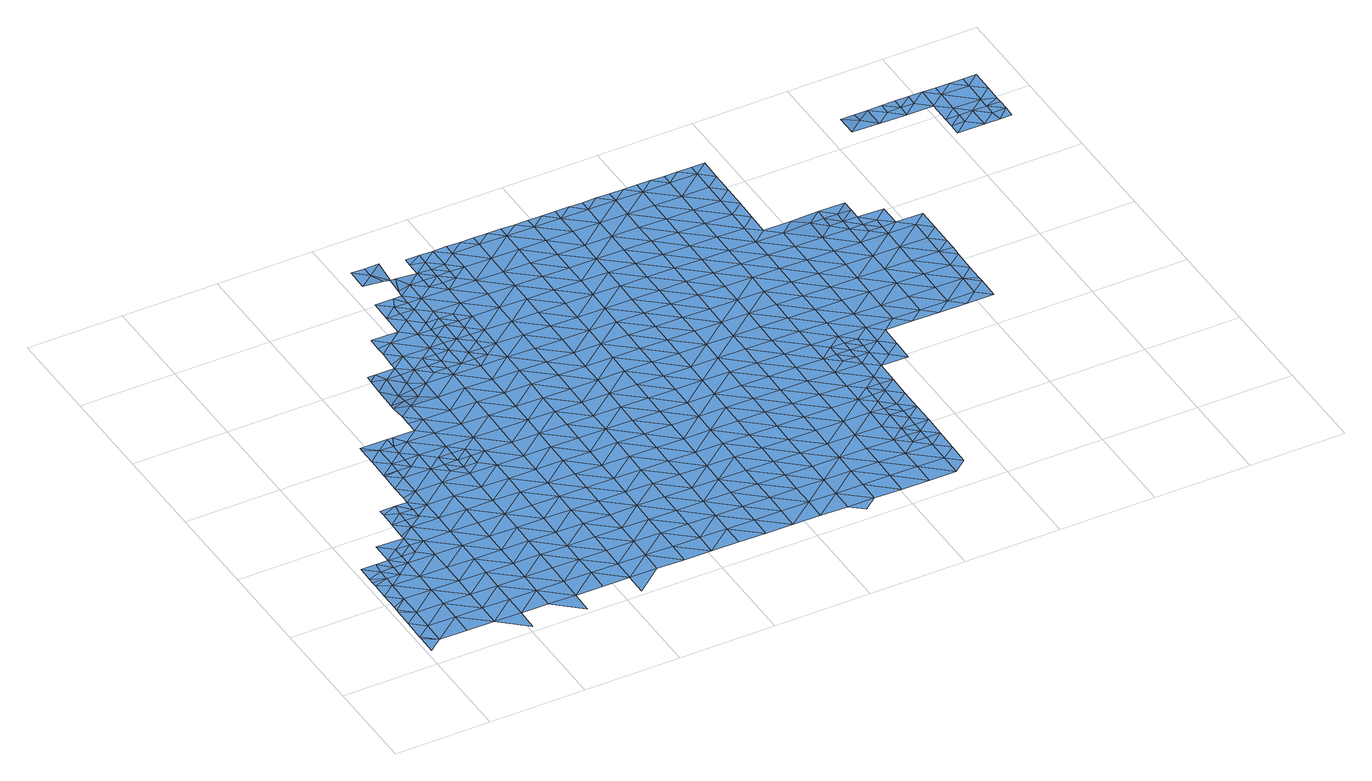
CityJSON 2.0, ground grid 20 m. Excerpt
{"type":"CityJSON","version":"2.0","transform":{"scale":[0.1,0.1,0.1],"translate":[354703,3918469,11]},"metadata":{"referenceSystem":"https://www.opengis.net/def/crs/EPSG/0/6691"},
"CityObjects":{
"waterbody1":{"type":"WaterBody","attributes":{"name":"7","class":"1140","function":"1","WaterBodyRiverFloodingRiskAttribute.description":"4","WaterBodyRiverFloodingRiskAttribute.rankOrg":"2","WaterBodyRiverFloodingRiskAttribute.adminType":"2","WaterBodyRiverFloodingRiskAttribute.scale":"L2"},"geometry":[{"type":"MultiSurface","lod":"1","boundaries":[[[0,1,2]],[[2,1,3]],[[4,3,5]],[[3,1,5]],[[4,6,7]],[[7,6,8]],[[6,4,5]],[[8,9,10]],[[11,5,1]],[[10,9,12]],[[9,8,6]],[[5,13,6]],[[14,12,9]],[[15,12,14]],[[15,16,17]],[[1,18,11]],[[16,15,14]],[[5,11,13]],[[9,6,19]],[[20,11,18]],[[14,9,19]],[[16,14,21]],[[6,13,19]],[[22,21,14]],[[19,22,14]],[[11,23,13]],[[20,23,11]],[[22,24,21]],[[23,25,13]],[[26,24,27]],[[26,21,24]],[[19,13,25]],[[25,28,19]],[[29,27,24]],[[22,19,28]],[[30,24,22]],[[31,25,23]],[[29,24,32]],[[33,22,28]],[[20,34,35]],[[23,20,36]],[[36,20,35]],[[30,22,33]],[[32,24,30]],[[23,36,31]],[[28,25,37]],[[38,39,40]],[[39,32,30]],[[38,32,39]],[[41,36,35]],[[25,31,37]],[[42,30,33]],[[33,28,43]],[[44,40,45]],[[45,40,39]],[[46,44,45]],[[43,28,37]],[[42,39,30]],[[36,41,31]],[[47,46,45]],[[42,33,43]],[[48,45,39]],[[35,49,41]],[[50,47,45]],[[37,31,51]],[[52,43,37]],[[48,39,42]],[[31,41,51]],[[51,52,37]],[[53,50,45]],[[53,45,48]],[[54,55,49]],[[52,56,43]],[[41,49,55]],[[42,43,56]],[[41,57,51]],[[53,58,50]],[[59,50,58]],[[60,59,58]],[[48,42,61]],[[62,63,60]],[[61,42,56]],[[64,53,48]],[[41,55,57]],[[63,62,65]],[[60,58,62]],[[66,56,52]],[[67,48,61]],[[68,58,53]],[[51,57,69]],[[62,70,65]],[[52,51,71]],[[65,70,72]],[[71,51,69]],[[72,73,74]],[[64,48,67]],[[75,57,55]],[[73,72,70]],[[76,75,55]],[[68,77,58]],[[52,71,66]],[[53,64,68]],[[57,78,69]],[[61,56,79]],[[62,58,77]],[[62,80,70]],[[70,81,73]],[[77,80,62]],[[56,66,79]],[[67,61,82]],[[71,69,78]],[[64,67,82]],[[83,68,64]],[[57,75,78]],[[70,80,81]],[[71,84,66]],[[61,79,82]],[[78,84,71]],[[66,85,79]],[[83,64,82]],[[86,81,87]],[[75,76,88]],[[89,78,75]],[[90,82,79]],[[77,91,80]],[[81,80,87]],[[92,86,87]],[[77,68,93]],[[85,66,84]],[[94,95,92]],[[87,94,92]],[[68,83,93]],[[93,96,77]],[[97,95,98]],[[99,100,80]],[[80,100,87]],[[95,94,98]],[[89,75,88]],[[78,101,84]],[[99,80,91]],[[90,79,85]],[[89,101,78]],[[91,77,96]],[[82,102,83]],[[103,82,90]],[[96,104,91]],[[100,105,87]],[[106,98,94]],[[101,107,84]],[[84,108,85]],[[83,109,93]],[[107,108,84]],[[94,87,105]],[[82,103,102]],[[88,110,111]],[[88,112,89]],[[113,96,93]],[[114,105,100]],[[96,115,104]],[[83,102,109]],[[89,116,101]],[[90,85,117]],[[106,94,118]],[[94,105,118]],[[112,116,89]],[[116,107,101]],[[88,111,112]],[[113,93,109]],[[114,119,105]],[[85,108,117]],[[120,121,106]],[[115,96,113]],[[103,90,122]],[[120,123,121]],[[120,106,118]],[[122,90,117]],[[102,103,122]],[[119,124,105]],[[102,125,109]],[[116,126,107]],[[120,127,123]],[[122,125,102]],[[123,127,128]],[[129,130,119]],[[130,115,113]],[[129,115,130]],[[108,107,126]],[[128,131,132]],[[118,105,124]],[[108,133,117]],[[134,120,118]],[[130,124,119]],[[126,133,108]],[[131,128,127]],[[112,111,135]],[[113,109,136]],[[137,130,113]],[[112,138,116]],[[134,118,124]],[[120,139,127]],[[109,125,136]],[[127,140,131]],[[122,117,141]],[[142,112,135]],[[137,113,136]],[[130,143,124]],[[117,133,141]],[[141,144,122]],[[120,134,139]],[[139,145,127]],[[138,146,116]],[[125,122,144]],[[112,142,138]],[[127,145,140]],[[147,136,125]],[[143,130,137]],[[126,116,146]],[[148,142,135]],[[133,149,141]],[[150,125,144]],[[133,126,149]],[[124,143,151]],[[152,153,154]],[[134,124,155]],[[154,140,152]],[[156,144,141]],[[147,157,136]],[[142,158,138]],[[126,146,149]],[[140,145,152]],[[155,124,151]],[[155,159,134]],[[125,150,147]],[[153,160,161]],[[162,145,139]],[[137,136,157]],[[139,134,159]],[[161,160,163]],[[158,142,148]],[[157,164,137]],[[138,165,146]],[[156,141,149]],[[153,152,160]],[[144,166,150]],[[158,165,138]],[[163,167,168]],[[169,152,145]],[[143,137,164]],[[143,170,151]],[[164,170,143]],[[146,171,149]],[[172,168,167]],[[163,160,167]],[[162,139,159]],[[150,173,147]],[[172,174,175]],[[144,156,166]],[[166,173,150]],[[160,152,176]],[[167,174,172]],[[175,174,177]],[[178,157,147]],[[155,151,170]],[[179,180,160]],[[160,180,167]],[[148,181,158]],[[146,165,171]],[[149,182,156]],[[160,176,179]],[[155,183,159]],[[145,162,169]],[[173,178,147]],[[176,152,169]],[[184,164,157]],[[185,166,156]],[[158,186,165]],[[149,171,187]],[[183,155,170]],[[180,188,167]],[[159,189,162]],[[178,184,157]],[[183,189,159]],[[181,148,190]],[[191,176,169]],[[181,186,158]],[[182,149,187]],[[182,185,156]],[[177,174,192]],[[165,186,171]],[[193,169,162]],[[174,167,188]],[[164,194,170]],[[169,195,191]],[[192,174,196]],[[180,197,188]],[[193,162,189]],[[173,166,198]],[[173,199,178]],[[164,184,200]],[[201,174,188]],[[202,195,169]],[[196,174,201]],[[193,202,169]],[[187,171,203]],[[198,166,185]],[[194,164,200]],[[197,204,188]],[[171,186,203]],[[205,206,196]],[[183,170,207]],[[181,190,208]],[[182,187,209]],[[210,185,182]],[[204,211,188]],[[212,201,188]],[[205,196,201]],[[199,213,178]],[[181,214,186]],[[209,187,203]],[[207,170,194]],[[173,198,199]],[[184,213,200]],[[184,178,213]],[[189,183,215]],[[189,216,193]],[[217,195,202]],[[188,211,212]],[[218,206,205]],[[186,219,203]],[[210,182,209]],[[215,183,207]],[[215,216,189]],[[181,208,214]],[[220,201,212]],[[205,201,221]],[[201,220,221]],[[202,222,217]],[[198,185,223]],[[219,186,214]],[[194,200,224]],[[225,207,194]],[[216,226,193]],[[198,227,199]],[[219,228,203]],[[203,229,209]],[[185,210,223]],[[218,205,230]],[[200,213,224]],[[202,193,226]],[[205,221,230]],[[228,229,203]],[[202,226,222]],[[199,231,213]],[[209,232,210]],[[198,223,227]],[[194,224,225]],[[214,208,233]],[[221,234,230]],[[214,235,219]],[[215,207,236]],[[210,232,223]],[[234,221,237]],[[236,207,225]],[[215,238,216]],[[199,227,231]],[[231,239,213]],[[213,240,224]],[[236,238,215]],[[241,242,243]],[[241,222,242]],[[235,214,233]],[[244,230,245]],[[219,246,228]],[[209,229,232]],[[222,226,242]],[[223,247,227]],[[230,234,245]],[[235,246,219]],[[248,244,245]],[[237,249,234]],[[216,250,226]],[[238,250,216]],[[251,252,253]],[[254,255,256]],[[254,243,255]],[[251,248,257]],[[243,242,255]],[[227,258,231]],[[213,239,240]],[[248,245,257]],[[246,259,228]],[[223,232,247]],[[252,251,257]],[[255,260,256]],[[225,224,261]],[[250,262,226]],[[226,263,242]],[[229,228,259]],[[264,234,249]],[[265,256,260]],[[261,224,240]],[[258,227,247]],[[249,265,260]],[[259,266,229]],[[229,267,232]],[[245,234,264]],[[236,268,238]],[[258,269,231]],[[236,225,268]],[[257,245,270]],[[271,246,235]],[[264,249,260]],[[239,231,269]],[[272,240,239]],[[268,225,261]],[[235,233,271]],[[252,257,273]],[[263,274,242]],[[275,273,257]],[[238,276,250]],[[275,257,270]],[[226,262,263]],[[277,245,264]],[[271,233,278]],[[270,245,277]],[[279,259,246]],[[255,242,274]],[[255,280,260]],[[281,261,240]],[[229,266,267]],[[272,239,269]],[[271,279,246]],[[276,238,268]],[[247,232,282]],[[250,283,262]],[[260,280,264]],[[284,266,259]],[[282,232,267]],[[285,270,277]],[[281,240,272]],[[279,284,259]],[[258,247,286]],[[287,288,273]],[[255,274,280]],[[261,289,268]],[[264,290,277]],[[250,276,283]],[[291,267,266]],[[292,285,277]],[[286,247,282]],[[286,293,258]],[[294,289,261]],[[288,295,296]],[[263,262,297]],[[269,293,272]],[[273,298,287]],[[269,258,293]],[[261,281,294]],[[268,299,276]],[[262,283,297]],[[300,292,277]],[[264,280,290]],[[301,282,267]],[[295,288,287]],[[271,278,302]],[[271,303,279]],[[274,263,304]],[[266,284,291]],[[298,305,287]],[[300,277,290]],[[276,306,283]],[[302,278,307]],[[263,297,304]],[[303,284,279]],[[274,308,280]],[[309,295,287]],[[281,272,310]],[[299,306,276]],[[305,309,287]],[[267,291,301]],[[268,289,299]],[[272,293,310]],[[311,274,304]],[[300,312,292]],[[283,313,297]],[[286,282,314]],[[315,312,305]],[[271,302,303]],[[315,292,312]],[[294,281,316]],[[313,304,297]],[[282,301,314]],[[286,317,293]],[[281,310,316]],[[274,311,308]],[[318,309,305]],[[290,319,300]],[[312,318,305]],[[291,284,320]],[[321,322,307]],[[290,280,319]],[[323,317,286]],[[289,294,324]],[[291,325,301]],[[313,283,306]],[[284,303,320]],[[286,314,323]],[[293,326,310]],[[294,316,324]],[[280,308,319]],[[302,307,322]],[[327,309,318]],[[317,326,293]],[[299,289,328]],[[301,329,314]],[[302,330,303]],[[311,304,331]],[[291,320,325]],[[332,333,300]],[[331,304,313]],[[310,334,316]],[[311,335,308]],[[289,324,328]],[[312,333,318]],[[336,330,302]],[[300,319,332]],[[312,300,333]],[[306,299,337]],[[302,322,336]],[[303,338,320]],[[316,334,324]],[[301,325,329]],[[335,311,331]],[[308,339,319]],[[327,318,340]],[[299,328,337]],[[330,338,303]],[[323,314,341]],[[320,338,325]],[[342,328,324]],[[323,343,317]],[[310,326,334]],[[314,329,341]],[[318,344,340]],[[339,308,335]],[[306,337,345]],[[313,306,346]],[[318,333,344]],[[325,347,329]],[[348,337,328]],[[332,319,349]],[[323,341,343]],[[306,345,346]],[[324,334,342]],[[349,319,339]],[[342,348,328]],[[336,322,350]],[[331,313,351]],[[352,340,344]],[[326,317,353]],[[336,354,330]],[[347,325,338]],[[355,334,326]],[[356,339,335]],[[337,357,345]],[[317,343,353]],[[313,346,351]],[[358,344,333]],[[335,331,356]],[[341,329,359]],[[332,349,360]],[[333,332,361]],[[362,352,344]],[[363,355,326]],[[330,364,338]],[[365,346,345]],[[336,350,354]],[[363,326,353]],[[356,331,351]],[[366,349,339]],[[329,347,359]],[[357,337,348]],[[361,332,360]],[[334,367,342]],[[357,365,345]],[[343,341,368]],[[364,330,354]],[[343,369,353]],[[370,351,346]],[[338,371,347]],[[372,360,349]],[[341,359,368]],[[366,339,356]],[[333,361,358]],[[373,371,338]],[[362,344,358]],[[353,374,363]],[[338,364,373]],[[334,355,367]],[[347,375,359]],[[376,361,360]],[[343,368,369]],[[372,349,366]],[[348,342,377]],[[354,350,378]],[[346,365,370]],[[379,362,358]],[[354,380,364]],[[357,348,377]],[[359,375,368]],[[381,382,351]],[[363,383,355]],[[342,367,377]],[[357,384,365]],[[385,358,361]],[[353,369,374]],[[376,360,372]],[[351,370,381]],[[356,351,382]],[[356,386,366]],[[375,347,371]],[[387,369,368]],[[364,388,373]],[[358,389,379]],[[354,378,380]],[[383,363,374]],[[355,390,367]],[[391,372,366]],[[357,377,384]],[[385,361,376]],[[392,389,358]],[[385,392,358]],[[370,365,393]],[[369,394,374]],[[395,381,370]],[[364,380,388]],[[386,391,366]],[[396,377,367]],[[368,375,387]],[[355,383,390]],[[356,382,386]],[[372,391,376]],[[365,384,393]],[[371,373,397]],[[378,398,380]],[[399,396,367]],[[394,369,387]],[[374,400,383]],[[401,382,381]],[[373,388,397]],[[399,367,390]],[[397,402,371]],[[371,403,375]],[[394,400,374]],[[376,404,385]],[[370,393,395]],[[391,404,376]],[[405,389,392]],[[380,406,388]],[[407,387,375]],[[383,408,390]],[[409,386,382]],[[410,397,388]],[[384,411,393]],[[384,377,411]],[[385,412,392]],[[381,395,401]],[[403,371,402]],[[404,412,385]],[[406,380,398]],[[413,399,390]],[[411,377,396]],[[414,410,388]],[[408,383,400]],[[406,414,388]],[[415,391,386]],[[410,416,397]],[[393,417,395]],[[408,413,390]],[[405,392,418]],[[416,419,397]],[[397,419,402]],[[382,401,409]],[[409,415,386]],[[394,387,407]],[[420,400,394]],[[375,403,407]],[[421,406,398]],[[399,422,396]],[[423,403,402]],[[419,423,402]],[[393,411,417]],[[424,392,412]],[[418,392,424]],[[401,395,425]],[[400,426,408]],[[427,410,414]],[[394,407,420]],[[420,426,400]],[[428,407,403]],[[399,413,422]],[[422,429,396]],[[395,417,425]],[[430,428,403]],[[391,415,431]],[[404,391,432]],[[433,423,419]],[[434,418,424]],[[403,423,430]],[[414,406,435]],[[406,421,435]],[[409,401,436]],[[437,415,409]],[[432,391,431]],[[414,438,427]],[[411,396,439]],[[411,440,417]],[[433,419,441]],[[401,425,436]],[[436,437,409]],[[442,443,407]],[[438,414,435]],[[442,407,428]],[[412,404,444]],[[445,434,424]],[[413,408,446]],[[447,422,413]],[[439,396,429]],[[420,407,443]],[[448,423,433]],[[424,412,444]],[[417,440,425]],[[408,426,446]],[[446,447,413]],[[415,449,431]],[[404,432,444]],[[437,449,415]],[[441,450,433]],[[420,451,426]],[[411,439,440]],[[433,452,448]],[[425,453,436]],[[447,454,422]],[[440,453,425]],[[445,424,455]],[[426,456,446]],[[424,444,455]],[[452,433,450]],[[420,443,451]],[[429,422,454]],[[457,437,436]],[[432,431,458]],[[458,431,449]],[[454,459,429]],[[453,457,436]],[[460,461,446]],[[446,461,447]],[[432,462,444]],[[443,463,451]],[[464,445,455]],[[460,446,456]],[[439,429,459]],[[465,449,437]],[[456,426,466]],[[426,451,466]],[[439,467,440]],[[432,458,468]],[[463,469,451]],[[444,470,455]],[[455,471,464]],[[466,472,456]],[[461,473,447]],[[447,473,454]],[[474,458,449]],[[465,437,457]],[[439,459,475]],[[432,468,462]],[[440,476,453]],[[477,451,469]],[[478,459,454]],[[466,451,477]],[[439,475,467]],[[455,470,471]],[[453,476,457]],[[474,449,465]],[[444,462,470]],[[477,479,466]],[[461,480,473]],[[472,466,479]],[[481,475,459]],[[468,458,482]],[[440,467,476]],[[454,473,478]],[[482,458,474]],[[478,481,459]],[[468,483,462]],[[484,471,470]],[[480,485,473]],[[486,479,477]],[[465,457,487]],[[488,474,465]],[[475,489,467]],[[457,476,487]],[[468,482,483]],[[462,490,470]],[[485,491,473]],[[492,476,467]],[[486,493,479]],[[473,491,478]],[[494,482,474]],[[489,475,481]],[[493,485,495]],[[496,490,462]],[[477,497,486]],[[488,465,487]],[[484,470,498]],[[495,479,493]],[[489,492,467]],[[462,483,496]],[[499,487,476]],[[493,491,485]],[[494,474,488]],[[492,499,476]],[[497,500,486]],[[498,470,490]],[[486,500,493]],[[481,478,501]],[[502,488,487]],[[501,478,491]],[[483,482,503]],[[504,491,493]],[[483,505,496]],[[499,502,487]],[[482,494,503]],[[506,498,490]],[[489,481,507]],[[508,494,488]],[[493,500,504]],[[489,509,492]],[[481,501,507]],[[496,510,490]],[[483,503,505]],[[490,511,506]],[[491,512,501]],[[513,503,494]],[[508,488,502]],[[512,491,504]],[[489,507,509]],[[510,496,505]],[[499,492,514]],[[515,502,499]],[[516,507,501]],[[490,517,511]],[[513,494,508]],[[492,509,514]],[[490,510,517]],[[518,516,501]],[[519,508,502]],[[518,501,512]],[[505,503,520]],[[504,521,512]],[[520,503,513]],[[505,522,510]],[[499,514,515]],[[520,522,505]],[[523,513,508]],[[524,511,517]],[[509,507,516]],[[509,525,514]],[[502,515,519]],[[510,526,517]],[[523,527,513]],[[517,528,524]],[[508,529,523]],[[512,530,518]],[[514,531,515]],[[520,513,527]],[[509,516,525]],[[508,519,529]],[[510,522,532]],[[512,521,530]],[[520,533,522]],[[534,516,518]],[[515,535,519]],[[514,525,531]],[[510,532,526]],[[531,535,515]],[[520,527,533]],[[528,517,526]],[[536,534,518]],[[533,537,522]],[[522,537,532]],[[538,523,529]],[[536,518,530]],[[516,534,525]],[[519,539,529]],[[521,540,530]],[[535,539,519]],[[541,528,526]],[[542,526,532]],[[525,543,531]],[[532,537,542]],[[544,536,530]],[[526,545,541]],[[540,544,530]],[[542,545,526]],[[546,525,534]],[[531,543,535]],[[538,529,547]],[[529,539,547]],[[543,525,546]],[[536,548,534]],[[535,549,539]],[[550,544,540]],[[548,536,544]],[[549,535,543]],[[547,539,551]],[[538,547,552]],[[546,534,553]],[[554,552,547]],[[553,534,548]],[[547,551,554]],[[551,539,555]],[[539,549,555]],[[550,556,544]],[[557,548,544]],[[558,549,543]],[[546,553,559]],[[543,546,560]],[[561,551,555]],[[557,553,548]],[[546,559,560]],[[555,549,562]],[[563,561,555]],[[564,556,550]],[[557,544,556]],[[565,559,553]],[[558,543,560]],[[563,555,562]],[[562,549,558]],[[566,561,563]],[[565,553,557]],[[567,562,558]],[[564,568,556]],[[556,568,557]],[[560,559,569]],[[569,559,565]],[[570,565,557]],[[571,570,557]],[[571,557,568]],[[567,558,572]],[[560,569,573]],[[558,560,574]],[[575,569,565]],[[560,573,574]],[[565,570,575]],[[572,558,574]],[[575,576,569]],[[577,573,569]],[[577,569,576]],[[578,574,573]],[[577,578,573]],[[572,574,579]],[[574,578,579]]]}]},
"waterbody2":{"type":"WaterBody","attributes":{"name":"7","class":"1140","function":"1","WaterBodyRiverFloodingRiskAttribute.description":"4","WaterBodyRiverFloodingRiskAttribute.rankOrg":"1","WaterBodyRiverFloodingRiskAttribute.adminType":"2","WaterBodyRiverFloodingRiskAttribute.scale":"L2"},"geometry":[{"type":"MultiSurface","lod":"1","boundaries":[[[580,21,26]],[[17,16,581]],[[582,26,27]],[[26,582,580]],[[580,582,583]],[[16,21,580]],[[581,16,580]],[[583,581,580]]]}]},
"waterbody3":{"type":"WaterBody","attributes":{"name":"7","class":"1140","function":"1","WaterBodyRiverFloodingRiskAttribute.description":"4","WaterBodyRiverFloodingRiskAttribute.rankOrg":"1","WaterBodyRiverFloodingRiskAttribute.adminType":"2","WaterBodyRiverFloodingRiskAttribute.scale":"L2"},"geometry":[{"type":"MultiSurface","lod":"1","boundaries":[[[584,585,40]],[[38,29,32]],[[29,38,585]],[[38,40,585]],[[29,585,27]],[[27,585,584]]]}]},
"waterbody4":{"type":"WaterBody","attributes":{"name":"7","class":"1140","function":"1","WaterBodyRiverFloodingRiskAttribute.description":"4","WaterBodyRiverFloodingRiskAttribute.rankOrg":"1","WaterBodyRiverFloodingRiskAttribute.adminType":"2","WaterBodyRiverFloodingRiskAttribute.scale":"L2"},"geometry":[{"type":"MultiSurface","lod":"1","boundaries":[[[59,586,50]],[[587,588,589]],[[588,59,60]],[[59,588,586]],[[47,586,46]],[[588,587,586]],[[586,587,46]],[[47,50,586]]]}]},
"waterbody5":{"type":"WaterBody","attributes":{"name":"7","class":"1140","function":"1","WaterBodyRiverFloodingRiskAttribute.description":"4","WaterBodyRiverFloodingRiskAttribute.rankOrg":"1","WaterBodyRiverFloodingRiskAttribute.adminType":"2","WaterBodyRiverFloodingRiskAttribute.scale":"L2"},"geometry":[{"type":"MultiSurface","lod":"1","boundaries":[[[97,590,591]],[[591,592,593]],[[594,591,590]],[[591,594,592]],[[81,86,593]],[[593,592,74]],[[74,73,593]],[[73,81,593]],[[86,92,593]],[[92,591,593]],[[95,97,591]],[[95,591,92]]]}]},
"waterbody6":{"type":"WaterBody","attributes":{"name":"7","class":"1140","function":"1","WaterBodyRiverFloodingRiskAttribute.description":"4","WaterBodyRiverFloodingRiskAttribute.rankOrg":"3","WaterBodyRiverFloodingRiskAttribute.adminType":"2","WaterBodyRiverFloodingRiskAttribute.scale":"L2"},"geometry":[{"type":"MultiSurface","lod":"1","boundaries":[[[119,114,595]],[[129,119,595]],[[104,99,91]],[[99,104,595]],[[99,595,100]],[[129,104,115]],[[104,129,595]],[[114,100,595]]]}]},
"waterbody7":{"type":"WaterBody","attributes":{"name":"7","class":"1140","function":"1","WaterBodyRiverFloodingRiskAttribute.description":"4","WaterBodyRiverFloodingRiskAttribute.rankOrg":"1","WaterBodyRiverFloodingRiskAttribute.adminType":"2","WaterBodyRiverFloodingRiskAttribute.scale":"L2"},"geometry":[{"type":"MultiSurface","lod":"1","boundaries":[[[596,597,598]],[[598,597,599]],[[132,131,600]],[[161,596,153]],[[131,140,600]],[[600,154,153]],[[140,154,600]],[[153,596,600]],[[600,596,601]],[[601,132,600]],[[597,596,163]],[[601,596,598]],[[596,161,163]]]}]},
"waterbody8":{"type":"WaterBody","attributes":{"name":"7","class":"1140","function":"1","WaterBodyRiverFloodingRiskAttribute.description":"4","WaterBodyRiverFloodingRiskAttribute.rankOrg":"3","WaterBodyRiverFloodingRiskAttribute.adminType":"2","WaterBodyRiverFloodingRiskAttribute.scale":"L2"},"geometry":[{"type":"MultiSurface","lod":"1","boundaries":[[[191,195,602]],[[195,204,602]],[[603,204,195]],[[603,604,204]],[[603,243,604]],[[604,243,254]],[[254,256,604]],[[237,220,605]],[[211,204,604]],[[256,605,604]],[[241,243,603]],[[217,603,195]],[[217,222,603]],[[602,204,197]],[[179,191,602]],[[222,241,603]],[[176,191,179]],[[179,602,180]],[[197,180,602]],[[212,211,604]],[[212,604,605]],[[220,212,605]],[[249,237,265]],[[265,237,605]],[[265,605,256]],[[221,220,237]]]}]},
"waterbody9":{"type":"WaterBody","attributes":{"name":"7","class":"1140","function":"1","WaterBodyRiverFloodingRiskAttribute.description":"4","WaterBodyRiverFloodingRiskAttribute.rankOrg":"1","WaterBodyRiverFloodingRiskAttribute.adminType":"2","WaterBodyRiverFloodingRiskAttribute.scale":"L2"},"geometry":[{"type":"MultiSurface","lod":"1","boundaries":[[[606,230,244]],[[607,608,606]],[[244,607,606]],[[607,244,248]],[[218,230,606]],[[206,218,606]],[[206,606,608]]]}]},
"waterbody10":{"type":"WaterBody","attributes":{"name":"7","class":"1140","function":"1","WaterBodyRiverFloodingRiskAttribute.description":"4","WaterBodyRiverFloodingRiskAttribute.rankOrg":"1","WaterBodyRiverFloodingRiskAttribute.adminType":"2","WaterBodyRiverFloodingRiskAttribute.scale":"L2"},"geometry":[{"type":"MultiSurface","lod":"1","boundaries":[[[609,610,611]],[[612,613,610]],[[609,612,610]],[[253,610,614]],[[610,613,614]],[[610,253,611]]]}]},
"waterbody11":{"type":"WaterBody","attributes":{"name":"7","class":"1140","function":"1","WaterBodyRiverFloodingRiskAttribute.description":"4","WaterBodyRiverFloodingRiskAttribute.rankOrg":"3","WaterBodyRiverFloodingRiskAttribute.adminType":"2","WaterBodyRiverFloodingRiskAttribute.scale":"L2"},"geometry":[{"type":"MultiSurface","lod":"1","boundaries":[[[285,292,615]],[[315,615,292]],[[315,298,615]],[[305,298,315]],[[298,273,615]],[[273,275,615]],[[615,275,270]],[[615,270,285]]]}]},
"waterbody12":{"type":"WaterBody","attributes":{"name":"7","class":"1140","function":"1","WaterBodyRiverFloodingRiskAttribute.description":"4","WaterBodyRiverFloodingRiskAttribute.rankOrg":"1","WaterBodyRiverFloodingRiskAttribute.adminType":"2","WaterBodyRiverFloodingRiskAttribute.scale":"L2"},"geometry":[{"type":"MultiSurface","lod":"1","boundaries":[[[419,416,616]],[[441,419,616]],[[450,616,438]],[[427,438,616]],[[427,616,410]],[[616,450,441]],[[416,410,616]]]}]},
"waterbody13":{"type":"WaterBody","attributes":{"name":"7","class":"1140","function":"1","WaterBodyRiverFloodingRiskAttribute.description":"4","WaterBodyRiverFloodingRiskAttribute.rankOrg":"1","WaterBodyRiverFloodingRiskAttribute.adminType":"2","WaterBodyRiverFloodingRiskAttribute.scale":"L2"},"geometry":[{"type":"MultiSurface","lod":"1","boundaries":[[[617,428,430]],[[448,430,423]],[[430,448,617]],[[448,452,617]],[[469,618,619]],[[469,463,618]],[[618,617,619]],[[442,428,618]],[[618,428,617]],[[442,618,443]],[[463,443,618]],[[619,617,452]]]}]},
"waterbody14":{"type":"WaterBody","attributes":{"name":"7","class":"1140","function":"1","WaterBodyRiverFloodingRiskAttribute.description":"4","WaterBodyRiverFloodingRiskAttribute.rankOrg":"3","WaterBodyRiverFloodingRiskAttribute.adminType":"2","WaterBodyRiverFloodingRiskAttribute.scale":"L2"},"geometry":[{"type":"MultiSurface","lod":"1","boundaries":[[[472,479,620]],[[479,495,620]],[[485,480,495]],[[480,461,620]],[[495,480,620]],[[460,472,620]],[[456,472,460]],[[460,620,461]]]}]},
"waterbody15":{"type":"WaterBody","attributes":{"name":"7","class":"1140","function":"1","WaterBodyRiverFloodingRiskAttribute.description":"4","WaterBodyRiverFloodingRiskAttribute.rankOrg":"1","WaterBodyRiverFloodingRiskAttribute.adminType":"2","WaterBodyRiverFloodingRiskAttribute.scale":"L2"},"geometry":[{"type":"MultiSurface","lod":"1","boundaries":[[[554,551,561]],[[621,552,554]],[[621,622,552]],[[623,622,621]],[[566,623,561]],[[621,561,623]],[[554,561,621]]]}]},
"waterbody16":{"type":"WaterBody","attributes":{"name":"7","class":"1140","function":"1","WaterBodyRiverFloodingRiskAttribute.description":"4","WaterBodyRiverFloodingRiskAttribute.rankOrg":"1","WaterBodyRiverFloodingRiskAttribute.adminType":"2","WaterBodyRiverFloodingRiskAttribute.scale":"L2"},"geometry":[{"type":"MultiSurface","lod":"1","boundaries":[[[563,624,566]],[[567,624,563]],[[625,566,624]],[[567,572,624]],[[624,572,625]],[[563,562,567]]]}]},
"waterbody17":{"type":"WaterBody","attributes":{"name":"7","class":"1140","function":"1","WaterBodyRiverFloodingRiskAttribute.description":"4","WaterBodyRiverFloodingRiskAttribute.rankOrg":"1","WaterBodyRiverFloodingRiskAttribute.adminType":"2","WaterBodyRiverFloodingRiskAttribute.scale":"L2"},"geometry":[{"type":"MultiSurface","lod":"1","boundaries":[[[626,627,628]],[[626,629,630]],[[631,630,629]],[[626,630,627]],[[632,633,627]],[[628,627,633]],[[626,634,629]],[[627,630,632]],[[634,635,629]],[[631,629,635]],[[635,636,631]]]}]},
"waterbody18":{"type":"WaterBody","attributes":{"name":"7","class":"1140","function":"1","WaterBodyRiverFloodingRiskAttribute.description":"4","WaterBodyRiverFloodingRiskAttribute.rankOrg":"2","WaterBodyRiverFloodingRiskAttribute.adminType":"2","WaterBodyRiverFloodingRiskAttribute.scale":"L2"},"geometry":[{"type":"MultiSurface","lod":"1","boundaries":[[[637,638,639]],[[638,640,639]],[[641,642,643]],[[641,639,642]],[[639,641,644]],[[641,645,644]],[[646,645,641]],[[645,646,647]],[[648,649,646]],[[649,648,650]],[[651,652,644]],[[652,637,644]],[[653,651,644]],[[654,653,645]],[[655,652,651]],[[654,645,647]],[[646,641,648]],[[653,644,645]],[[643,648,641]],[[640,642,639]],[[639,644,637]],[[646,649,634]],[[636,635,650]],[[650,635,649]],[[634,649,635]]]}]},
"waterbody19":{"type":"WaterBody","attributes":{"name":"7","class":"1140","function":"1","WaterBodyRiverFloodingRiskAttribute.description":"4","WaterBodyRiverFloodingRiskAttribute.rankOrg":"1","WaterBodyRiverFloodingRiskAttribute.adminType":"2","WaterBodyRiverFloodingRiskAttribute.scale":"L2"},"geometry":[{"type":"MultiSurface","lod":"1","boundaries":[[[656,657,658]],[[657,654,647]],[[659,660,661]],[[662,660,663]],[[658,662,656]],[[662,663,653]],[[655,651,659]],[[651,653,663]],[[654,657,656]],[[656,653,654]],[[659,663,660]],[[656,662,653]],[[659,651,663]]]}]}
},
"vertices":[
[5,31,18],[34,54,18],[6,72,18],[6,78,18],[7,124,18],[35,100,18],[36,146,18],[8,162,18],[8,170,18],[36,193,18],[8,178,18],[92,99,18],[8,216,18],[92,145,18],[37,239,18],[9,252,18],[38,262,18],[9,262,18],[91,53,18],[93,192,18],[148,52,18],[66,261,18],[94,238,18],[149,98,18],[95,284,18],[149,145,18],[66,285,18],[67,308,18],[150,191,18],[95,307,18],[151,283,18],[206,144,18],[123,307,18],[151,237,18],[204,5,18],[205,51,18],[205,97,18],[207,190,18],[124,330,18],[152,329,18],[124,353,18],[262,97,18],[208,282,18],[208,236,18],[124,360,18],[153,376,18],[125,399,18],[153,399,18],[209,329,18],[261,50,18],[182,398,18],[263,143,18],[264,189,18],[210,375,18],[317,3,18],[318,49,18],[264,235,18],[319,96,18],[210,421,18],[182,421,18],[182,445,18],[265,281,18],[211,467,18],[183,459,18],[267,374,18],[183,491,18],[321,234,18],[266,328,18],[267,420,18],[320,142,18],[212,513,18],[320,188,18],[184,533,18],[212,536,18],[184,537,18],[376,95,18],[375,48,18],[268,466,18],[376,141,18],[322,280,18],[269,512,18],[241,536,18],[323,327,18],[323,373,18],[377,187,18],[378,233,18],[241,559,18],[270,559,18],[432,48,18],[432,94,18],[379,280,18],[297,489,18],[241,582,18],[324,419,18],[270,605,18],[242,605,18],[325,465,18],[242,628,18],[252,628,18],[297,512,18],[298,535,18],[433,140,18],[380,372,18],[379,326,18],[325,488,18],[326,558,18],[299,628,18],[434,186,18],[435,232,18],[381,418,18],[431,1,18],[488,47,18],[489,93,18],[382,464,18],[326,535,18],[354,488,18],[490,139,18],[435,279,18],[327,604,18],[354,534,18],[328,650,18],[299,652,18],[436,325,18],[300,674,18],[383,557,18],[437,371,18],[491,185,18],[329,696,18],[300,711,13],[354,511,18],[382,511,18],[329,720,14],[301,720,12],[491,231,18],[384,603,18],[545,46,18],[438,417,18],[438,463,18],[547,138,18],[385,649,18],[357,719,14],[492,278,18],[546,92,18],[439,510,18],[493,324,18],[385,695,18],[547,184,18],[494,416,18],[602,45,18],[548,231,18],[494,370,18],[440,556,18],[386,742,18],[358,765,14],[358,742,14],[441,602,18],[549,277,18],[495,463,18],[603,91,18],[441,648,18],[387,788,18],[358,788,17],[442,695,18],[359,811,17],[496,509,18],[603,137,18],[550,323,18],[388,834,18],[359,823,17],[443,741,18],[497,555,18],[604,183,18],[360,858,18],[550,369,18],[388,880,18],[360,876,18],[415,764,18],[360,904,18],[551,415,18],[415,787,18],[416,811,18],[659,90,18],[606,276,18],[497,601,18],[552,462,18],[606,322,18],[660,136,18],[605,230,18],[444,833,18],[498,647,18],[659,44,18],[443,764,18],[416,903,18],[499,694,18],[553,554,18],[472,763,18],[417,903,18],[444,810,18],[607,368,18],[608,415,18],[553,508,18],[445,879,18],[500,740,18],[661,183,18],[472,810,18],[446,926,18],[418,949,18],[554,600,18],[715,43,18],[662,229,18],[662,275,18],[473,833,18],[473,856,18],[609,461,18],[716,89,18],[555,647,18],[556,693,18],[500,763,18],[446,949,18],[717,135,18],[473,879,18],[474,902,18],[528,763,18],[663,321,18],[609,507,18],[610,553,18],[556,739,18],[664,367,18],[718,182,18],[718,228,18],[475,948,18],[665,414,18],[719,274,18],[772,42,18],[503,925,18],[773,88,18],[611,599,18],[502,902,18],[612,646,18],[665,460,18],[666,506,18],[529,786,18],[557,785,18],[529,809,18],[475,971,18],[503,971,18],[774,134,18],[720,320,18],[475,994,18],[531,901,18],[612,692,18],[476,1009,19],[487,1041,22],[476,1041,23],[529,832,18],[558,831,18],[530,855,18],[504,1017,18],[721,366,18],[774,181,18],[559,878,18],[667,552,18],[613,738,18],[614,784,18],[559,924,18],[530,878,18],[775,227,18],[776,273,18],[668,598,18],[721,413,18],[532,994,18],[830,87,18],[722,459,18],[533,1040,18],[615,830,18],[532,1017,18],[668,645,18],[560,970,18],[829,41,18],[830,134,18],[615,877,18],[723,505,18],[777,319,18],[669,691,18],[831,180,18],[560,993,18],[777,366,18],[562,1062,18],[533,1070,18],[724,598,18],[616,923,18],[832,226,18],[589,993,18],[778,412,18],[724,551,18],[562,1086,18],[534,1086,18],[670,737,18],[561,1039,18],[725,644,18],[617,969,18],[833,272,18],[886,86,18],[887,133,18],[671,783,18],[590,1039,18],[726,690,18],[886,40,18],[672,876,18],[590,1085,18],[779,458,18],[671,830,18],[618,1015,18],[727,736,18],[833,318,18],[589,1016,18],[780,504,18],[835,411,18],[618,1062,18],[673,922,18],[888,179,18],[914,17,18],[942,39,18],[834,365,18],[780,550,18],[889,225,18],[836,457,18],[619,1085,18],[781,597,18],[889,271,18],[944,132,18],[727,782,18],[674,968,18],[674,1014,18],[836,503,18],[728,829,18],[943,86,18],[782,643,18],[945,178,18],[729,875,18],[647,1084,18],[890,317,18],[837,549,18],[891,364,18],[675,1061,18],[783,689,18],[783,735,18],[945,224,18],[838,596,18],[730,921,18],[999,38,18],[784,781,18],[675,1084,18],[892,410,18],[1000,85,18],[893,502,18],[785,828,18],[839,642,18],[732,1060,18],[946,270,18],[730,967,18],[731,1013,18],[704,1083,18],[892,456,18],[1001,131,18],[839,688,18],[786,874,18],[894,549,18],[947,317,18],[948,363,18],[840,734,18],[1002,223,18],[786,920,18],[1001,177,18],[948,409,18],[1003,269,18],[787,966,18],[895,595,18],[1056,37,18],[732,1083,18],[1057,84,18],[841,781,18],[842,827,18],[949,455,18],[895,641,18],[788,1013,18],[842,873,18],[1004,316,18],[1057,130,18],[761,1082,18],[950,501,18],[843,919,18],[789,1059,18],[896,687,18],[1004,362,18],[897,733,18],[951,594,18],[1058,176,18],[1113,37,18],[951,548,18],[1005,408,18],[898,780,18],[1059,222,18],[1060,269,18],[844,965,18],[789,1082,18],[1113,83,18],[1060,315,18],[1006,454,18],[898,826,18],[1086,153,18],[952,640,18],[845,1012,18],[1007,501,18],[1114,129,18],[899,872,18],[1087,176,18],[953,686,18],[817,1081,18],[1087,199,18],[1061,361,18],[1141,59,18],[1007,547,18],[1088,245,18],[845,1058,18],[954,733,18],[1062,407,18],[1115,152,18],[1088,291,18],[1008,593,18],[1088,268,18],[900,918,18],[901,965,18],[1116,221,18],[846,1081,18],[1142,105,18],[954,779,18],[955,825,18],[1143,152,18],[1009,639,18],[1010,685,18],[1115,198,18],[1089,314,18],[1089,337,18],[901,1011,18],[874,1081,18],[1063,453,18],[1063,500,18],[1116,244,18],[956,871,18],[1144,198,18],[1118,360,18],[1144,244,18],[1010,732,18],[1064,546,18],[902,1057,18],[1091,430,18],[1011,778,18],[957,917,18],[1065,592,18],[1091,453,18],[1091,476,18],[958,1010,18],[1118,337,18],[902,1080,18],[1012,824,18],[1119,406,18],[1066,684,18],[957,964,18],[1146,336,18],[959,1056,18],[931,1080,18],[1119,429,18],[1120,499,18],[1013,870,18],[1066,638,18],[1067,731,18],[1147,383,18],[1121,545,18],[1147,429,18],[1120,476,18],[1122,591,18],[1013,916,18],[1014,963,18],[959,1079,18],[1148,475,18],[1175,405,18],[1068,777,18],[1069,823,18],[1122,637,18],[1016,1055,18],[1177,498,18],[1123,684,18],[1176,452,18],[1069,869,18],[1148,452,18],[1015,1009,18],[1203,382,18],[988,1079,18],[1124,730,18],[1204,428,18],[1178,544,18],[1125,776,18],[1070,916,18],[1205,474,18],[1071,962,18],[1016,1078,18],[1178,590,18],[1125,822,18],[1179,636,18],[1072,1008,18],[1044,1078,18],[1234,497,18],[1126,868,18],[1180,683,18],[1181,729,18],[1235,589,18],[1072,1054,18],[1234,543,18],[1181,775,18],[1127,915,18],[1262,473,18],[1128,961,18],[1154,845,18],[1073,1077,18],[1236,636,18],[1129,1053,18],[1155,891,18],[1101,1077,18],[1182,821,18],[1290,496,18],[1237,682,18],[1128,1007,18],[1156,937,18],[1292,588,18],[1237,728,18],[1291,542,18],[1156,983,18],[1211,844,19],[1238,774,18],[1318,472,18],[1130,1076,18],[1157,1030,18],[1293,681,18],[1347,495,18],[1158,1076,18],[1293,635,18],[1239,820,21],[1348,541,18],[1294,727,18],[1375,471,18],[1267,797,19],[1268,843,21],[1349,587,18],[1267,820,21],[1295,773,18],[1404,494,18],[1405,540,18],[1351,726,18],[1349,634,18],[1350,680,18],[1295,796,19],[1323,750,18],[1323,773,18],[1432,471,18],[1405,587,18],[1324,796,19],[1351,749,18],[1433,517,18],[1406,633,18],[1433,563,18],[1433,529,18],[1380,749,18],[1407,679,18],[1408,725,18],[1434,609,18],[1435,631,18],[1435,655,18],[1436,702,18],[1436,748,18],
[38,285,18],[9,274,18],[41,308,18],[10,309,18],
[67,354,18],[95,330,18],
[154,422,18],[126,433,18],[158,445,18],[126,445,18],
[185,629,18],[213,606,18],[185,583,18],[213,560,18],[185,621,18],
[326,512,18],
[330,789,16],[318,812,16],[302,799,15],[302,812,16],[329,743,10],[301,766,14],
[444,787,18],[500,786,18],[501,832,18],[502,879,18],
[447,972,18],[457,995,18],[419,995,18],
[448,1087,29],[448,1064,29],[477,1087,29],[420,1088,29],[419,1042,29],[462,1041,25],
[561,1016,18],
[1115,175,18],
[1116,268,18],[1117,314,18],[1145,290,18],
[1119,452,18],
[1296,819,21],[1324,842,21],[1324,819,20],
[1352,772,18],[1380,795,18],
[1498,1024,18],[1470,1048,19],[1441,1025,19],[1526,1047,18],[1498,1070,17],[1527,1070,18],[1470,1071,17],[1442,1071,16],[1554,1023,18],[1555,1047,18],[1555,1070,18],
[1725,1021,18],[1725,1067,18],[1697,1044,18],[1697,1067,18],[1640,1045,18],[1669,1068,18],[1640,1068,18],[1696,998,18],[1639,999,18],[1611,1022,18],[1610,976,18],[1612,1069,18],[1583,1046,18],[1584,1069,18],[1696,975,18],[1724,987,18],[1667,975,18],[1639,976,18],[1724,974,18],
[1638,953,18],[1610,953,18],[1610,930,18],[1724,952,18],[1699,928,18],[1723,928,18],[1666,929,18],[1695,952,18]
]}
